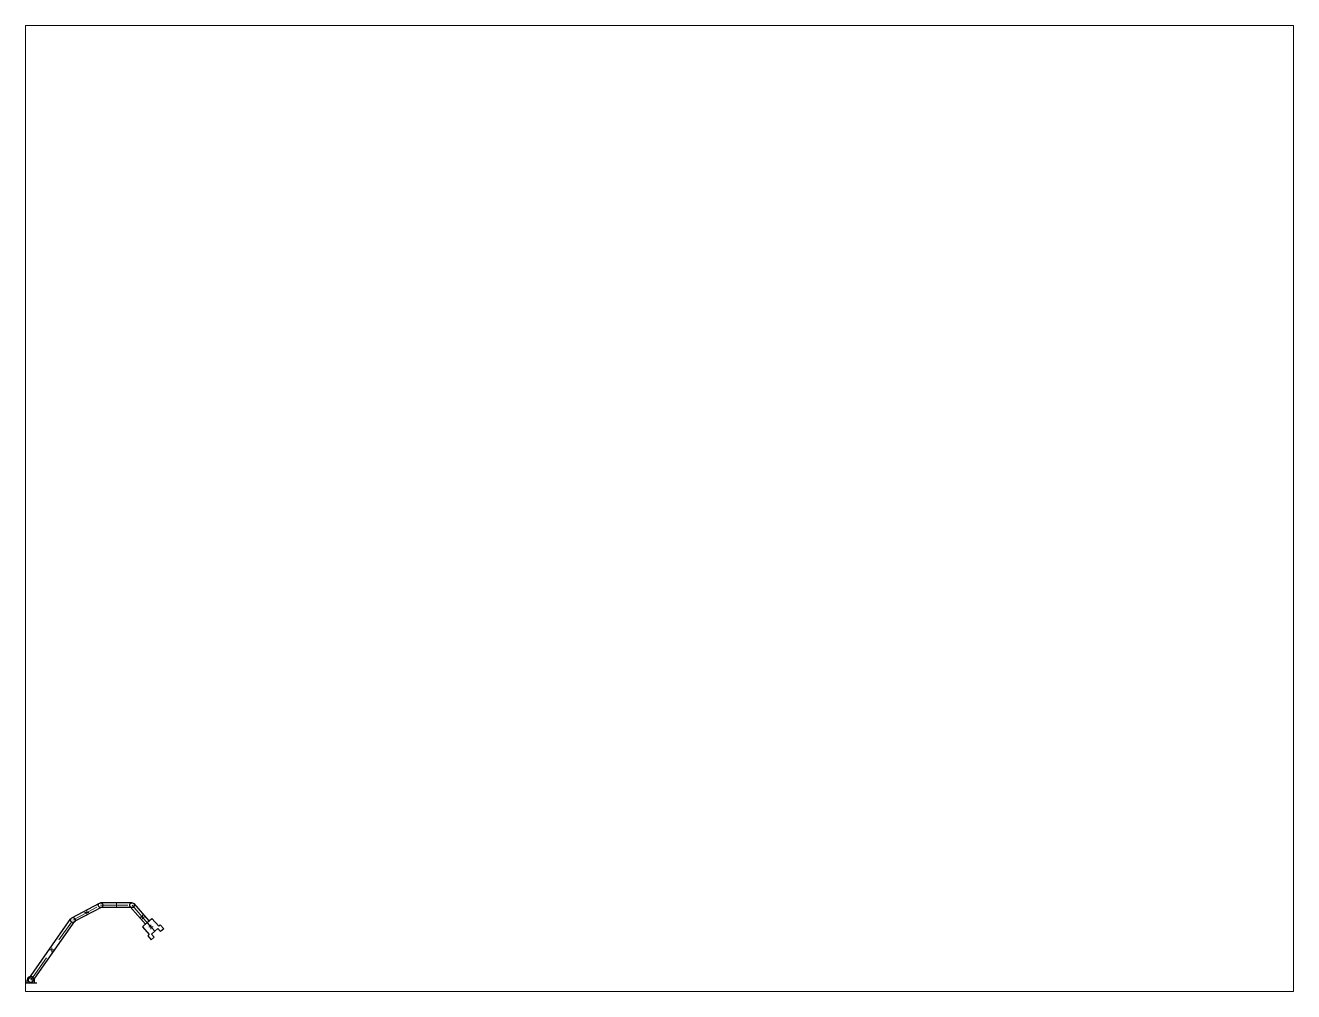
# Paper-space layout 'Layout2' of a CAD drawing. Header units: metres. Extents: x 1.05 to 9.45, y 0.8 to 7.2.
# The model-space entities are those that its viewports show. They can reach past a viewport. Long polylines and large blocks are cut down to what shows.
import ezdxf

# ---------------------------------------------------------------- set-up
doc = ezdxf.new("R2010")
doc.units = ezdxf.units.M
doc.header["$LTSCALE"] = 0.1
doc.header["$MEASUREMENT"] = 0
doc.linetypes.add('CENTER', pattern=[2, 1.25, -0.25, 0.25, -0.25])
doc.layers.add('Center', color=8, linetype='CENTER', lineweight=15)
doc.layers.add('Object', color=164, linetype='Continuous', lineweight=25)

msp = doc.modelspace()

# ---------------------------------------------------------------- linework, layer by layer
at = {"layer": 'Center'}
for p, q in [((0.817, 0.714), (0.817, 0.734)), ((0.402, 0.573), (0.667, 0.714)), ((0.534, 0.644), (0.514, 0.644)), ((0.534, 0.644), (0.534, 0.664)), ((0.534, 0.644), (0.554, 0.644)), ((0.534, 0.644), (0.534, 0.624)), ((0.667, 0.714), (0.967, 0.714)), ((0.817, 0.714), (0.797, 0.714)), ((0.817, 0.714), (0.817, 0.694)), ((0.817, 0.714), (0.837, 0.714)), ((0.967, 0.714), (1.163, 0.488)), ((1.065, 0.601), (1.065, 0.621)), ((0, 0), (0.402, 0.573)), ((1.065, 0.601), (1.045, 0.601)), ((1.065, 0.601), (1.085, 0.601)), ((1.065, 0.601), (1.065, 0.581)), ((1.11, 0.549), (1.183, 0.466)), ((1.147, 0.507), (1.127, 0.507)), ((1.147, 0.507), (1.147, 0.527)), ((1.147, 0.507), (1.167, 0.507)), ((1.147, 0.507), (1.147, 0.487)), ((0.201, 0.287), (0.181, 0.287)), ((0.201, 0.287), (0.201, 0.307)), ((0.201, 0.287), (0.221, 0.287)), ((0.201, 0.287), (0.201, 0.267)), ((0, 0), (0, 0))]:
    msp.add_line(p, q, dxfattribs=at)
at = {"layer": 'Object'}
for p, q in [((0.391, 0.593), (0.656, 0.734)), ((0.967, 0.736), (0.667, 0.736)), ((0.983, 0.729), (1.128, 0.564)), ((0.677, 0.694), (0.42, 0.561)), ((0.677, 0.694), (0.956, 0.694)), ((0.95, 0.699), (1.094, 0.534)), ((-0.018, 0.013), (0.383, 0.586)), ((0.018, -0.013), (0.42, 0.561)), ((1.11, 0.549), (1.065, 0.509)), ((1.065, 0.509), (1.131, 0.434)), ((1.11, 0.549), (1.156, 0.588)), ((1.11, 0.549), (1.156, 0.588)), ((1.156, 0.588), (1.221, 0.513)), ((1.213, 0.492), (1.183, 0.466)), ((1.239, 0.462), (1.213, 0.492)), ((1.221, 0.513), (1.236, 0.526)), ((1.236, 0.526), (1.269, 0.488)), ((1.269, 0.488), (1.239, 0.462)), ((1.131, 0.434), (1.116, 0.421)), ((1.116, 0.421), (1.149, 0.383)), ((1.149, 0.383), (1.179, 0.409)), ((1.152, 0.439), (1.183, 0.466)), ((1.179, 0.409), (1.152, 0.439)), ((-0.054, -0.028), (0.058, -0.028)), ((-0.035, -0.028), (-0.035, 0)), ((0.035, -0.028), (0.035, 0))]:
    msp.add_line(p, q, dxfattribs=at)
for centre in [(0.667, 0.714), (0.967, 0.714), (0.402, 0.573), (0, 0)]:
    msp.add_circle(centre, 0.0225, dxfattribs=at)
msp.add_arc((0, 0), 0.0346, 0, 180, dxfattribs=at)

psp = doc.layouts.new('Layout2')

# ---------------------------------------------------------------- viewports
at = {"layer": '0'}
psp.add_viewport(center=(5.25, 4), size=(8.4, 6.4), view_center_point=(6, 4.5), view_height=9.221224, dxfattribs=at)

doc.saveas('drawing.dxf')
